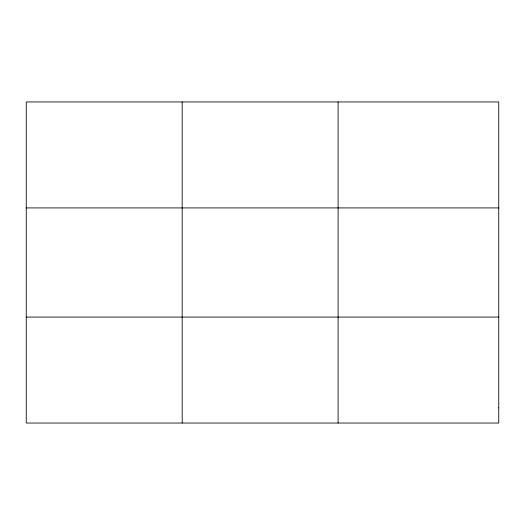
<?xml version="1.0" encoding="UTF-8"?>
<svg xmlns="http://www.w3.org/2000/svg" width="525" height="525" viewBox="0 0 525 525"><rect width="100%" height="100%" fill="white"/><g stroke="black" fill="none" stroke-linecap="round" stroke-linejoin="round"><path stroke-width="0.79" d="M182.175 423.038L182.175 101.962M338.1 423.038L338.1 101.962M26.25 207.92L498.75 207.92M26.25 317.08L498.75 317.08M498.75 407.899L498.75 423.038L26.25 423.038L26.25 101.962L498.75 101.962L498.75 407.899"/></g></svg>
